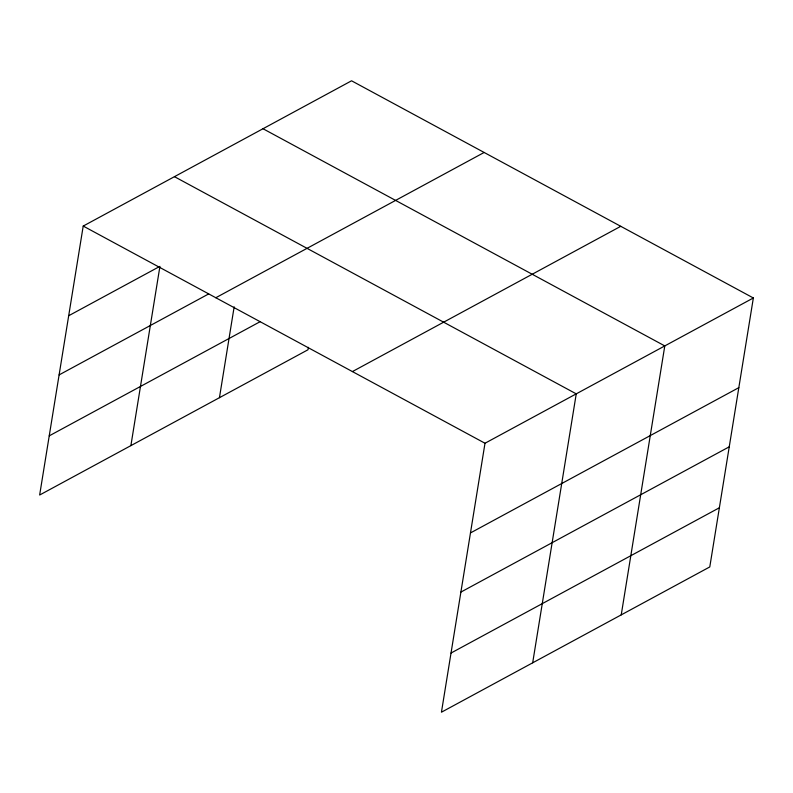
<?xml version="1.0" encoding="UTF-8"?>
<svg xmlns="http://www.w3.org/2000/svg" width="793" height="793" viewBox="0 0 793 793"><rect width="100%" height="100%" fill="white"/><g stroke="black" fill="none" stroke-linecap="round" stroke-linejoin="round"><path stroke-width="1.19" d="M753.35 297.98L484.999 443.247L441.443 712.203L709.785 566.936L753.35 297.98L351.557 80.797L83.215 226.064L39.65 495.02L308.001 349.753L308.388 347.334M130.885 445.626L159.928 266.349M219.443 397.689L234.163 306.832M532.678 662.809L576.243 393.863L174.45 176.67M621.236 614.872L664.792 345.917L263.008 128.734M68.684 315.743L158.838 266.934M59.108 374.901L208.658 293.935M215.805 297.742L484.146 152.464M49.235 435.853L260.342 321.571M352.409 371.58L620.76 226.312M470.477 532.926L738.828 387.658M460.892 592.084L729.243 446.816M451.019 653.045L719.37 507.768M83.215 226.064L484.999 443.247"/></g></svg>
